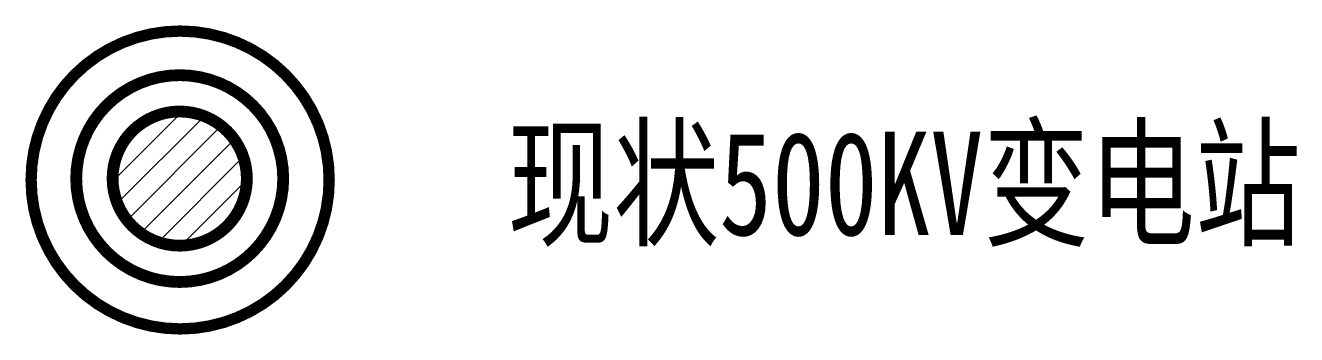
# Model space of a CAD drawing. Header units: millimetres. Extents: x -5.2 to 37.8, y -5.2 to 5.2.
import ezdxf

# ---------------------------------------------------------------- set-up
doc = ezdxf.new("R2010")
doc.units = ezdxf.units.MM
doc.linetypes.add('CONTINOUS', pattern=[0])
doc.layers.add('设施图块', color=7, linetype='Continuous')
doc.styles.add('设施块标注', font='SIMFANG.TTF', dxfattribs={"width": 0.75})

msp = doc.modelspace()

# ---------------------------------------------------------------- hatches: boundary and pattern name
at = {"layer": '设施图块'}
h = msp.add_hatch(dxfattribs=at)
h.set_pattern_fill('ANSI31', color=5, scale=0.2, style=0)
h.set_pattern_definition([(45, (-2994.552, -1022.0488), (-0.4490128, 0.4490128), [])])
h.paths.add_polyline_path([(-2.284, 0.048, 1), (2.257, 0.048, 1)])

# ---------------------------------------------------------------- linework, layer by layer
at = {"layer": '设施图块', "color": 5}
for points, const_width in [([(-5.04, 0, 1), (5.04, 0, 1)], 0.384), ([(-3.514, 0.048, 1), (3.486, 0.048, 1)], 0.4), ([(-2.284, 0.048, 1), (2.257, 0.048, 1)], 0.4)]:
    msp.add_lwpolyline(points, format="xyb", close=True, dxfattribs=dict(at, const_width=const_width))

# ---------------------------------------------------------------- texts
at = {"layer": '设施图块', "linetype": 'CONTINOUS', "style": '设施块标注', "width": 0.75}
msp.add_attdef('现状500KV变电站', (11.068, -1.867), '现状500kV变电站', height=3.5, dxfattribs=at)

doc.saveas('drawing.dxf')
